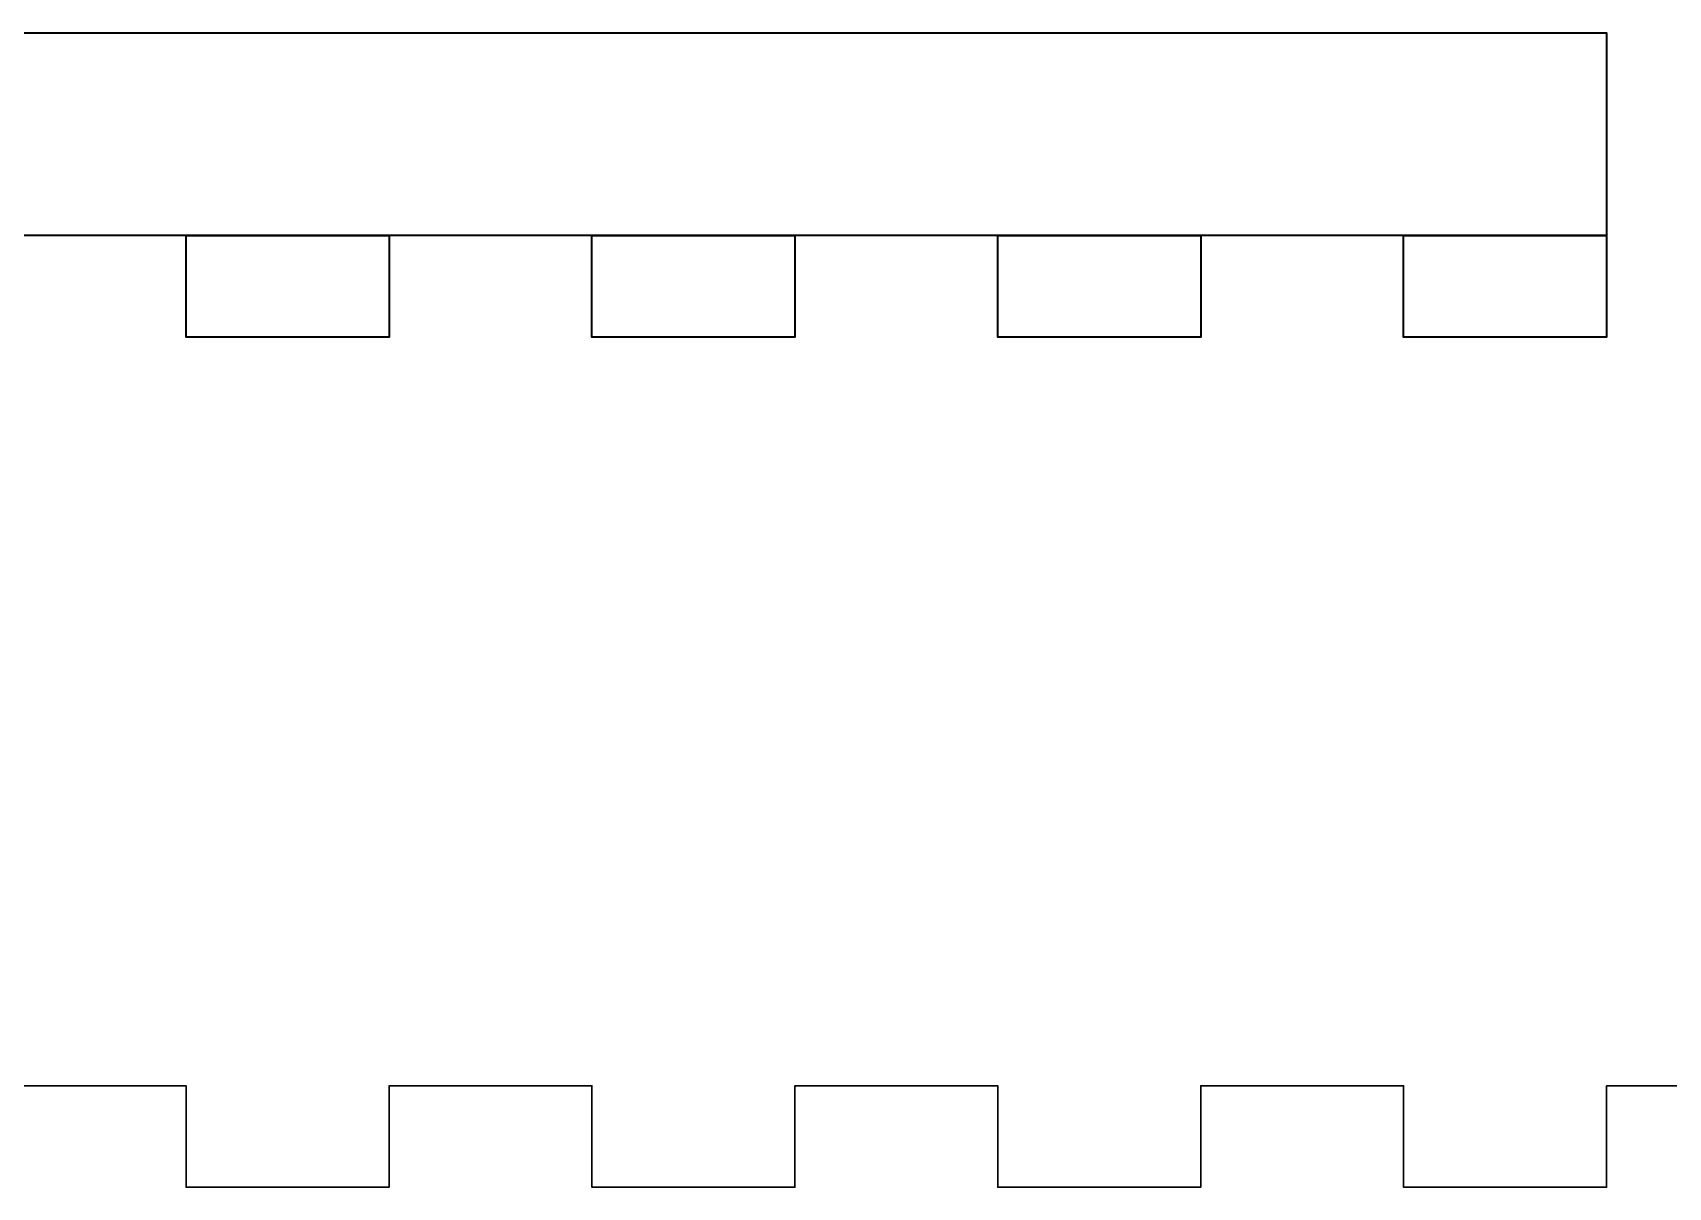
# Model space of a CAD drawing. Header units: inches. Extents: x 5 to 467, y -415 to -5.
# Drawn here: x 188.61 to 236.97, y -414.97 to -380.84 of the extents above; entities that cross this region are included whole.
import ezdxf

# ---------------------------------------------------------------- set-up
doc = ezdxf.new("R2010")
doc.units = ezdxf.units.IN
doc.header["$MEASUREMENT"] = 0
doc.layers.add('Calque 1', color=7, linetype='Continuous')

# ---------------------------------------------------------------- blocks, each defined once
blk = doc.blocks.new('block 2')
at = {"layer": 'Calque 1', "color": 18, "lineweight": 30, "true_color": 0x010101}
blk.add_lwpolyline([(241.143, -411.975), (235.144, -411.975), (235.144, -414.975), (229.144, -414.975), (229.144, -411.975), (223.143, -411.975), (223.143, -414.975), (217.144, -414.975), (217.144, -411.975), (211.144, -411.975), (211.144, -414.975), (205.144, -414.975), (205.144, -411.975), (199.144, -411.975), (199.144, -414.975), (193.144, -414.975), (193.144, -411.975), (187.144, -411.975)], dxfattribs=at)
blk = doc.blocks.new('block 4')
at = {"layer": 'Calque 1', "color": 18, "lineweight": 35, "true_color": 0x010101}
for points in [[(193.143, -386.84), (199.144, -386.84), (199.144, -389.841), (193.143, -389.841), (193.143, -386.84)], [(205.144, -386.84), (211.144, -386.84), (211.144, -389.841), (205.144, -389.841), (205.144, -386.84)], [(217.144, -386.84), (223.144, -386.84), (223.144, -389.841), (217.144, -389.841), (217.144, -386.84)], [(229.144, -386.84), (235.144, -386.84), (235.144, -389.841), (229.144, -389.841), (229.144, -386.84)]]:
    blk.add_lwpolyline(points, dxfattribs=at)
blk = doc.blocks.new('block 3')
at = {"layer": 'Calque 1', "color": 18, "lineweight": 35, "true_color": 0x010101}
blk.add_lwpolyline([(85.144, -380.84), (235.144, -380.84), (235.144, -386.84), (85.144, -386.84), (85.144, -380.84)], dxfattribs=at)
at = {"layer": 'Calque 1'}
blk.add_blockref('block 4', (0, 0), dxfattribs=at)

msp = doc.modelspace()

# ---------------------------------------------------------------- block references
at = {"layer": 'Calque 1'}
for name in ['block 2', 'block 3']:
    msp.add_blockref(name, (0, 0), dxfattribs=at)

doc.saveas('drawing.dxf')
